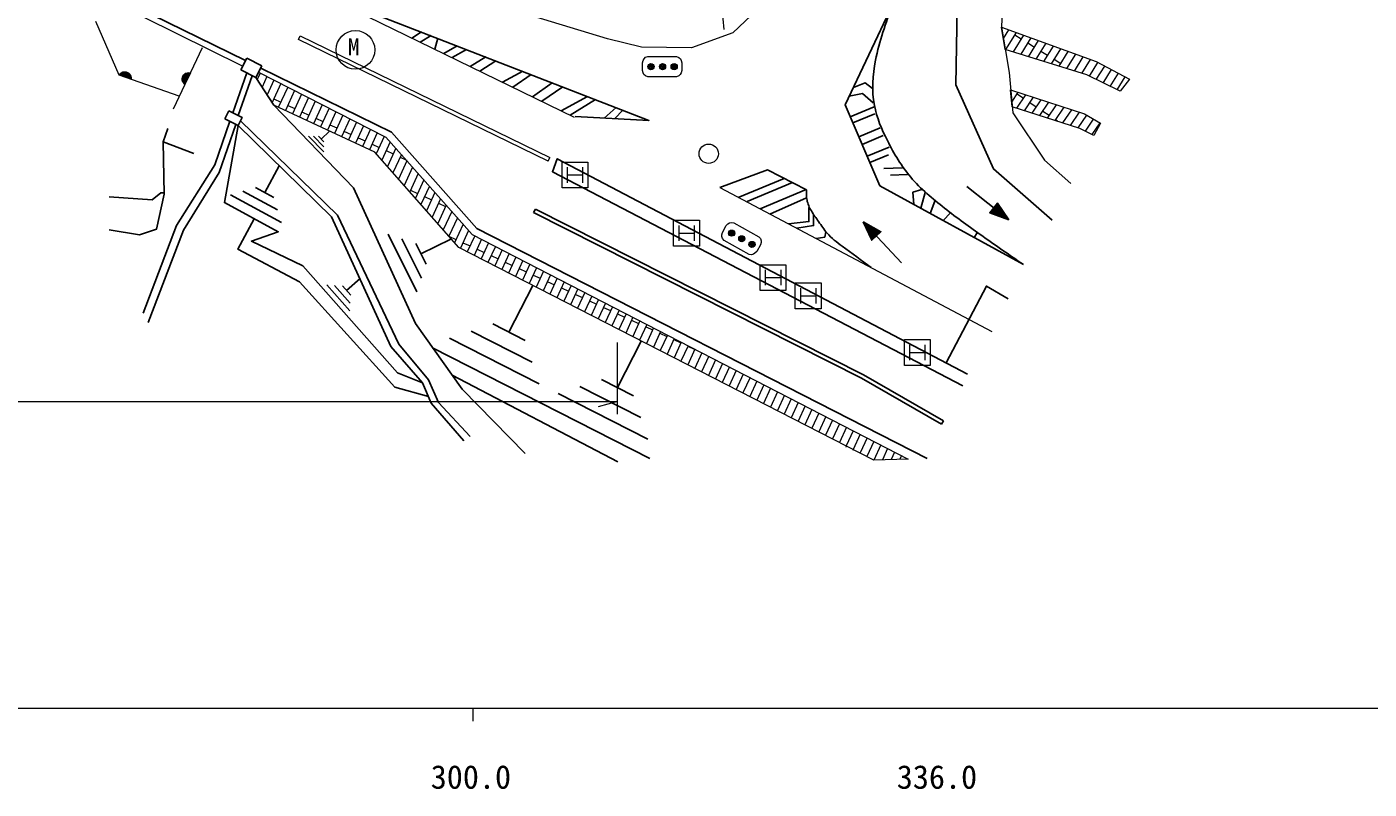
# Model space of a CAD drawing. Units: millimetres, scale not verified. Extents: x -1250 to 680000, y -1250 to 380000.
# Drawn here: x 333389 to 437520, y 198715 to 257845 of the extents above; entities that cross this region are included whole.
import ezdxf
from ezdxf.enums import TextEntityAlignment as Align

# ---------------------------------------------------------------- set-up
doc = ezdxf.new("R2010")
doc.units = ezdxf.units.MM
doc.header["$LTSCALE"] = 1000
for name, color, linetype, lineweight in [('S-BGD-BGD1', 7, 'Continuous', 13), ('S-BGD-BGD3', 7, 'Continuous', 13), ('S-BGD-BNDF', 7, 'Continuous', 13), ('S-BGD-ETRL', 7, 'Continuous', 13), ('S-BGD-EXPL', 7, 'Continuous', 13), ('S-BGD-EXS1', 7, 'Continuous', 13), ('S-BGD-LWCN', 7, 'Continuous', 13), ('S-TTL-BAND', 7, 'Continuous', 25)]:
    doc.layers.add(name, color=color, linetype=linetype, lineweight=lineweight)
doc.layers.add('S-BGD-HTXT', color=7, linetype='Continuous')
doc.styles.add('ＭＳ ゴシック', font='')
doc.styles.get('ＭＳ ゴシック').set_extended_font_data('MS Gothic')

# ---------------------------------------------------------------- blocks, each defined once
blk = doc.blocks.new('MARK1170C15L13W1')
at = {"color": 7, "linetype": 'Continuous', "lineweight": 13}
for p, q in [((0.006, -0.046), (0.006, 0.046)), ((0.012, 0.044), (0.012, -0.044)), ((0.018, -0.042), (0.018, 0.042)), ((0.024, 0.036), (0.024, -0.036)), ((0.03, -0.03), (0.03, 0.03)), ((0.036, 0.02), (0.036, -0.02))]:
    blk.add_line(p, q, dxfattribs=at)
blk.add_lwpolyline([(0, 0.05), (0.012, 0.046), (0.022, 0.04), (0.032, 0.03), (0.038, 0.02), (0.042, 0.008), (0.042, -0.008), (0.038, -0.02), (0.032, -0.03), (0.022, -0.04), (0.012, -0.046), (0, -0.05)], close=True, dxfattribs=at)
blk = doc.blocks.new('MARK1172C15L6W1')
at = {"color": 7, "linetype": 'Continuous', "lineweight": 25}
for p, q in [((-0.034, -0.05), (-0.034, 0.05)), ((-0.018, 0.034), (-0.018, -0.034)), ((-0.002, -0.018), (-0.002, 0.018)), ((-0.002, 0), (0.05, 0))]:
    blk.add_line(p, q, dxfattribs=at)
blk = doc.blocks.new('MARK1089C15L14W1')
at = {"color": 7, "linetype": 'Continuous', "lineweight": 13}
for p, q in [((-0.03, 0.03), (-0.03, -0.03)), ((-0.03, 0), (0.03, 0)), ((0.03, 0.03), (0.03, -0.03))]:
    blk.add_line(p, q, dxfattribs=at)
blk.add_lwpolyline([(-0.05, -0.05), (-0.05, 0.05), (0.05, 0.05), (0.05, -0.05)], close=True, dxfattribs=at)
blk = doc.blocks.new('MARK1091C15L14W1')
at = {"color": 7, "linetype": 'Continuous', "lineweight": 13}
blk.add_lwpolyline([(-0.01, -0.052), (-0.016, -0.05), (-0.02, -0.048), (-0.024, -0.044), (-0.026, -0.038), (-0.026, 0.036), (-0.024, 0.042), (-0.02, 0.046), (-0.016, 0.048), (-0.01, 0.05), (0.01, 0.05), (0.016, 0.048), (0.02, 0.046), (0.024, 0.042), (0.026, 0.036), (0.026, -0.038), (0.024, -0.044), (0.02, -0.048), (0.016, -0.05), (0.01, -0.052)], close=True, dxfattribs=at)
for centre, radius in [((0, 0.03), 0.008), ((0, 0.03), 0.006), ((0, 0), 0.008), ((0, 0), 0.006), ((0, 0.03), 0.004), ((0, 0), 0.004), ((0, 0.03), 0.002), ((0, 0), 0.002), ((0, -0.03), 0.008), ((0, -0.03), 0.006), ((0, -0.03), 0.004), ((0, -0.03), 0.002)]:
    blk.add_circle(centre, radius, dxfattribs=at)
blk = doc.blocks.new('MARK1197C15L6W1')
at = {"color": 7, "linetype": 'Continuous', "lineweight": 25}
for points in [[(0, 0), (-0.032, -0.1), (0.032, -0.1)], [(0, -0.012), (-0.026, -0.096), (0.026, -0.096)], [(0, -0.024), (-0.02, -0.092), (0.02, -0.092)], [(0, -0.036), (-0.014, -0.088), (0.014, -0.088)], [(0, -0.048), (-0.008, -0.084), (0.008, -0.084)], [(0, -0.064), (-0.002, -0.08), (0.002, -0.08)]]:
    blk.add_lwpolyline(points, close=True, dxfattribs=at)
blk = doc.blocks.new('MARK5C15L9W1')
at = {"color": 7, "linetype": 'Continuous', "lineweight": 13}
blk.add_circle((0, 0), 0.05, dxfattribs=at)
blk = doc.blocks.new('MARK28C15L15W1')
at = {"color": 7, "linetype": 'Continuous', "lineweight": 13}
blk.add_line((0, 0), (0.014, -0.05), dxfattribs=at)

msp = doc.modelspace()

# ---------------------------------------------------------------- linework, layer by layer
at = {"layer": 'S-BGD-BGD1'}
msp.add_circle((358881, 256060), 1500, dxfattribs=at)
at = {"layer": 'S-BGD-BGD3'}
for p, q in [((352071, 262440), (375838, 250847)), ((387148, 245377), (408249, 234215))]:
    msp.add_line(p, q, dxfattribs=at)
at = {"layer": 'S-BGD-BNDF'}
msp.add_line((385835, 275334), (387450, 257632), dxfattribs=at)
at = {"layer": 'S-BGD-ETRL'}
for p, q in [((379222, 227794), (379222, 233369)), ((65790, 228794), (379222, 228794))]:
    msp.add_line(p, q, dxfattribs=at)
at = {"layer": 'S-BGD-EXPL'}
for p, q in [((409149, 256930), (409576, 257620)), ((409332, 256085), (410151, 257409)), ((346988, 256207), (344743, 251459)), ((354470, 256869), (354601, 257139)), ((373833, 247432), (354470, 256869)), ((354601, 257139), (373964, 247702)), ((409923, 255899), (410727, 257199)), ((410531, 256883), (410021, 257199)), ((410514, 255714), (411302, 256989)), ((411552, 256252), (411041, 256567)), ((411104, 255529), (411878, 256779)), ((411695, 255343), (412453, 256568)), ((412286, 255158), (413029, 256358)), ((412572, 255620), (412062, 255936)), ((412877, 254973), (413604, 256148)), ((413593, 254989), (413082, 255305)), ((413468, 254788), (414179, 255938)), ((414059, 254602), (414755, 255728)), ((414650, 254417), (415330, 255517)), ((415241, 254232), (415906, 255307)), ((351483, 254264), (351252, 253762)), ((415814, 254019), (416471, 255081)), ((416356, 253754), (417005, 254802)), ((416898, 253489), (417538, 254524)), ((417439, 253224), (418071, 254245)), ((352018, 253991), (351637, 253163)), ((352553, 253718), (352022, 252565)), ((353088, 253445), (352408, 251966)), ((353623, 253172), (352898, 251596)), ((417981, 252959), (418604, 253967)), ((352541, 252255), (353086, 252005)), ((354157, 252899), (353442, 251344)), ((354692, 252626), (353987, 251092)), ((355227, 252353), (354531, 250839)), ((355762, 252080), (355075, 250587)), ((409793, 252010), (410299, 252766)), ((410194, 251530), (410892, 252573)), ((410703, 252291), (410205, 252625)), ((410788, 251340), (411485, 252380)), ((411383, 251149), (412077, 252187)), ((353631, 251754), (354176, 251503)), ((354721, 251253), (355266, 251002)), ((356297, 251807), (355620, 250334)), ((356832, 251534), (356164, 250082)), ((357367, 251261), (356708, 249829)), ((357902, 250988), (357253, 249577)), ((411701, 251624), (411202, 251957)), ((411978, 250959), (412670, 251994)), ((412698, 250956), (412199, 251290)), ((412572, 250769), (413263, 251801)), ((413167, 250579), (413856, 251608)), ((413762, 250388), (414449, 251416)), ((414356, 250198), (415042, 251223)), ((414951, 250008), (415611, 250995)), ((355811, 250751), (356356, 250501)), ((356902, 250250), (357447, 249999)), ((358436, 250715), (357797, 249325)), ((358971, 250443), (358341, 249072)), ((359506, 250170), (358886, 248820)), ((413350, 250520), (413196, 250623)), ((415503, 249753), (416131, 250692)), ((416044, 249483), (416651, 250390)), ((357992, 249749), (358537, 249498)), ((359082, 249247), (359627, 248997)), ((360041, 249897), (359430, 248567)), ((360576, 249624), (359974, 248315)), ((361111, 249351), (360490, 248001)), ((361572, 248917), (360924, 247508)), ((360172, 248746), (360717, 248495)), ((361263, 248245), (361808, 247994)), ((362007, 248427), (361358, 247016)), ((362442, 247937), (361792, 246523)), ((362877, 247446), (362226, 246030)), ((362353, 247743), (362793, 247541)), ((363312, 246956), (362660, 245538)), ((362793, 247541), (362898, 247493)), ((373833, 247432), (373964, 247702)), ((363747, 246466), (363093, 245045)), ((364182, 245975), (363527, 244553)), ((363153, 245174), (363698, 244923)), ((364616, 245485), (363961, 244060)), ((365051, 244995), (364395, 243567)), ((364243, 244673), (364788, 244422)), ((365486, 244505), (364829, 243075)), ((365921, 244014), (365263, 242582)), ((365333, 244171), (365878, 243921)), ((366356, 243524), (365697, 242089)), ((366791, 243034), (366130, 241597)), ((366133, 241602), (366678, 241352)), ((367226, 242544), (366564, 241104)), ((367661, 242053), (367023, 240666)), ((368132, 241640), (367558, 240392)), ((367223, 241101), (367768, 240850)), ((368666, 241365), (368092, 240118)), ((368314, 240600), (368859, 240349)), ((369199, 241090), (368627, 239845)), ((369733, 240815), (369161, 239571)), ((369404, 240098), (369949, 239848)), ((370267, 240540), (369696, 239297)), ((370801, 240265), (370230, 239024)), ((370494, 239597), (371039, 239346)), ((371335, 239990), (370765, 238750)), ((371869, 239715), (371299, 238476)), ((371584, 239096), (372129, 238845)), ((372403, 239440), (371834, 238202)), ((372937, 239165), (372368, 237929)), ((372675, 238594), (373220, 238344)), ((373471, 238890), (372903, 237655)), ((374005, 238615), (373438, 237381)), ((373765, 238093), (374310, 237842)), ((374539, 238340), (373972, 237108)), ((375073, 238065), (374507, 236834)), ((374855, 237592), (375400, 237341)), ((375607, 237790), (375041, 236560)), ((376141, 237515), (375576, 236287)), ((375945, 237090), (376490, 236840)), ((376674, 237240), (376110, 236013)), ((377208, 236965), (376645, 235739)), ((377036, 236589), (377581, 236338)), ((377742, 236690), (377179, 235465)), ((378276, 236415), (377714, 235192)), ((378126, 236088), (378671, 235837)), ((378810, 236140), (378248, 234918)), ((379344, 235865), (378783, 234644)), ((379216, 235586), (379761, 235336)), ((379878, 235590), (379317, 234371)), ((380412, 235315), (379852, 234097)), ((380306, 235085), (380851, 234834)), ((380946, 235040), (380387, 233823)), ((381480, 234765), (380921, 233550)), ((381397, 234584), (381942, 234333)), ((382014, 234490), (381456, 233276)), ((382548, 234215), (381990, 233002)), ((382487, 234082), (383032, 233832)), ((383082, 233940), (382525, 232728)), ((383616, 233665), (383059, 232455)), ((383577, 233581), (384122, 233330)), ((384150, 233390), (383594, 232181)), ((384683, 233115), (384128, 231907)), ((385217, 232840), (384663, 231634)), ((384667, 233080), (385212, 232829)), ((385751, 232565), (385197, 231360)), ((386285, 232290), (385732, 231086)), ((386819, 232014), (386266, 230813)), ((387353, 231739), (386801, 230539)), ((387887, 231464), (387336, 230265)), ((388421, 231189), (387870, 229991)), ((388955, 230914), (388405, 229718)), ((389489, 230639), (388939, 229444)), ((390023, 230364), (389474, 229170)), ((390557, 230089), (390008, 228897)), ((391091, 229814), (390543, 228623)), ((391625, 229539), (391077, 228349)), ((392158, 229264), (391612, 228075)), ((392692, 228989), (392146, 227802)), ((393226, 228714), (392681, 227528)), ((393760, 228439), (393215, 227254)), ((394294, 228164), (393750, 226981)), ((394828, 227889), (394285, 226707)), ((395362, 227614), (394819, 226433)), ((395896, 227339), (395354, 226160)), ((396430, 227064), (395888, 225886)), ((396964, 226789), (396423, 225612)), ((397498, 226514), (396957, 225338)), ((398032, 226239), (397492, 225065)), ((396957, 225338), (396915, 225246)), ((397492, 225065), (397460, 224996)), ((398566, 225964), (398026, 224791)), ((399100, 225689), (398561, 224517)), ((399633, 225414), (399095, 224244)), ((400167, 225139), (399765, 224263)), ((401756, 224320), (399095, 224244)), ((400701, 224864), (400434, 224282)), ((401235, 224589), (401103, 224302))]:
    msp.add_line(p, q, dxfattribs=at)
for points in [[(345215, 252457), (340547, 254109), (338743, 258250)], [(409000, 257830), (416345, 255146), (418935, 253794), (418216, 252845), (415626, 254111), (409286, 256099)], [(399095, 224244), (366890, 240734), (360379, 248127), (352538, 251763), (351156, 253911)], [(409706, 252958), (415444, 251092), (416681, 250373), (416163, 249423), (415070, 249970), (409826, 251648)]]:
    msp.add_lwpolyline(points, dxfattribs=at)
at = {"layer": 'S-BGD-EXS1'}
for p, q in [((40000, 205000), (579000, 205000)), ((368000, 205000), (368000, 204000))]:
    msp.add_line(p, q, dxfattribs=at)
at = {"layer": 'S-BGD-LWCN'}
for points in [[(350122, 254805), (339976, 259814), (339460, 261526), (307226, 278093), (306614, 279989), (285485, 290743)], [(397431, 270123), (396338, 267016), (393921, 262873), (388162, 257378), (384949, 256223), (381064, 256279), (378444, 256912), (372632, 258667), (366302, 261055)], [(410124, 264124), (409135, 261067), (409000, 257830), (409582, 254306), (409870, 251170), (412344, 247516), (414387, 245703)], [(351368, 254323), (361250, 249279), (367940, 241739), (401756, 224320)]]:
    msp.add_lwpolyline(points, dxfattribs=at)
at = {"layer": 'S-TTL-BAND'}
for p, q in [((363267, 256979), (363999, 257455)), ((409286, 256099), (409000, 257830)), ((363906, 256668), (364748, 257163)), ((365043, 256113), (365274, 256959)), ((365739, 255774), (366765, 256379)), ((349998, 254507), (350463, 255411)), ((351621, 254816), (350463, 255411)), ((366392, 255455), (367508, 256090)), ((367786, 254775), (368991, 255513)), ((368525, 254414), (369771, 255210)), ((350444, 254278), (349357, 251179)), ((351156, 253911), (349998, 254507)), ((351156, 253911), (351621, 254816)), ((351156, 253911), (351368, 254323)), ((370293, 253552), (371860, 254398)), ((371080, 253168), (372514, 254143)), ((349786, 250959), (350872, 254057)), ((372606, 252424), (374154, 253505)), ((373335, 252068), (374960, 253192)), ((374839, 251334), (376892, 252441)), ((375537, 250994), (377509, 252201)), ((409826, 251648), (409706, 252958)), ((348748, 250721), (349062, 251331)), ((378185, 250765), (379108, 251579)), ((379011, 250724), (379621, 251380)), ((397271, 250865), (399117, 251637)), ((399178, 251100), (397475, 250387)), ((397931, 249322), (399589, 250015)), ((343962, 248922), (346354, 248021)), ((399829, 249418), (398183, 248729)), ((398579, 247806), (400291, 248522)), ((400226, 247925), (398786, 247322)), ((399873, 246861), (401317, 246921)), ((388580, 244620), (392127, 246093)), ((392780, 245760), (389271, 244303)), ((401703, 246400), (400382, 246333)), ((393850, 245216), (390266, 243728)), ((402752, 243768), (403072, 244998)), ((406307, 245458), (409556, 242870)), ((372706, 243433), (372841, 243701)), ((391031, 243323), (393872, 244570)), ((403474, 243373), (403833, 244330)), ((401243, 239545), (398260, 242708)), ((405041, 243407), (404483, 242819)), ((406886, 241501), (407124, 241880)), ((364871, 232956), (381721, 224367)), ((366377, 230828), (379227, 224111)), ((404344, 227037), (404494, 227297))]:
    msp.add_line(p, q, dxfattribs=at)
for points in [[(407328, 265239), (405597, 260782), (405459, 253360), (408387, 246819), (412933, 242848)], [(350345, 255227), (340686, 260003), (340068, 261325)], [(355584, 260727), (381648, 250591), (375933, 250879)], [(410699, 239410), (399556, 245521), (396870, 251803), (400548, 259552), (397846, 261058)], [(403245, 224355), (368304, 242212), (361666, 249663), (351530, 254638)], [(351156, 253911), (352538, 251763), (358723, 245358), (363534, 234845), (367151, 229735), (372042, 224758)], [(397505, 253143), (398429, 253492), (398985, 253051)], [(399051, 251953), (398225, 252665), (397187, 252472)], [(348748, 250721), (349779, 250190), (350093, 250801), (349062, 251331)], [(339764, 242091), (342131, 241705), (343442, 242147), (344031, 244857), (343962, 248922), (344325, 249967)], [(342421, 235627), (345009, 242449), (347961, 247141), (349144, 250517)], [(349610, 250277), (348300, 246544), (345538, 242078), (342799, 234920)], [(349779, 250190), (348718, 244218), (352890, 241952), (350804, 241233), (354790, 239303), (362155, 231009), (364081, 230230)], [(349779, 250190), (357033, 243118), (361616, 233063), (364081, 230230), (364759, 228654), (367295, 225735)], [(349971, 250563), (357498, 243225), (362256, 233229), (364557, 230460), (365335, 228716), (367768, 226066)], [(406000, 230000), (374160, 246600), (374530, 247620), (406367, 230892)], [(387148, 245377), (390841, 246747), (393878, 245201)], [(339764, 244665), (343103, 244415), (343796, 244960), (344029, 244974)], [(402822, 245238), (402129, 245018), (402209, 244066)], [(372841, 243701), (398288, 230855), (404494, 227297)], [(394054, 243839), (394054, 242735), (392477, 242558)], [(364538, 229168), (361934, 229889), (354545, 238066), (349769, 240598), (351027, 242964)], [(404344, 227037), (398146, 230591), (372706, 243433)], [(393113, 242222), (394422, 242426), (394422, 243249)], [(395371, 241934), (395283, 241539), (394614, 241428)], [(404695, 231771), (407829, 237742), (409505, 236748)]]:
    msp.add_lwpolyline(points, dxfattribs=at)
for points, knots in [([(400548, 259552), (400033, 258143), (399518, 256734), (399230, 255248), (399007, 254093), (398921, 252891), (399138, 251751), (399319, 250803), (399710, 249897), (400150, 249020), (400666, 248002), (401240, 247027), (401961, 246173), (402733, 245278), (403646, 244515), (404578, 243786), (405548, 243028), (406539, 242308), (407540, 241600), (408586, 240861), (409642, 240136), (410699, 239410)], [0, 0, 0, 0, 1, 1, 1, 2, 2, 2, 3, 3, 3, 4, 4, 4, 5, 5, 5, 6, 6, 6, 7, 7, 7, 7]), ([(393878, 245201), (393870, 244933), (393862, 244664), (393911, 244405), (393967, 244111), (394096, 243828), (394250, 243566), (394419, 243277), (394618, 243013), (394810, 242741), (395028, 242437), (395229, 242122), (395472, 241843), (395811, 241455), (396231, 241140), (396650, 240827), (397396, 240270), (398137, 239721), (398877, 239173)], [0, 0, 0, 0, 1, 1, 1, 2, 2, 2, 3, 3, 3, 4, 4, 4, 5, 5, 5, 6, 6, 6, 6])]:
    msp.add_open_spline(points, degree=3, knots=knots, dxfattribs=at)

# ---------------------------------------------------------------- block references
at = {"layer": 'S-BGD-BNDF', "xscale": 30000, "yscale": 30000}
for p, rotation in [((382705, 254758), 269.87679), ((388852, 241404), 240.80251)]:
    msp.add_blockref('MARK1091C15L14W1', p, dxfattribs=dict(at, rotation=rotation))
at = {"layer": 'S-BGD-BNDF', "xscale": 20000, "yscale": 20000}
for p in [(375905, 246357), (384566, 241839), (391272, 238395), (394005, 236985), (402464, 232583)]:
    msp.add_blockref('MARK1089C15L14W1', p, dxfattribs=at)
at = {"layer": 'S-BGD-ETRL', "xscale": 30000, "yscale": 30000, "rotation": 270}
msp.add_blockref('MARK28C15L15W1', (379222, 228794), dxfattribs=at)
at = {"layer": 'S-BGD-EXPL', "xscale": 10000, "yscale": 10000}
for p, rotation in [((341018, 253942), 70.50864), ((345866, 253833), 154.69202)]:
    msp.add_blockref('MARK1170C15L13W1', p, dxfattribs=dict(at, rotation=rotation))
at = {"layer": 'S-BGD-HTXT', "xscale": 15000, "yscale": 15000}
msp.add_blockref('MARK5C15L9W1', (386285, 248003), dxfattribs=at)
at = {"layer": 'S-TTL-BAND'}
for name, p, xscale, yscale, rotation in [('MARK1172C15L6W1', (356249, 249158), 17000, 17000, 43.99817), ('MARK1172C15L6W1', (351888, 245081), 45000, 45000, 61.49346), ('MARK1197C15L6W1', (409556, 242870), 15000, 15000, 231.46407), ('MARK1172C15L6W1', (364053, 240275), 50000, 50000, 26.36749), ('MARK1197C15L6W1', (398260, 242708), 15000, 15000, 43.32516), ('MARK1172C15L6W1', (370862, 234299), 78000, 78000, 62.99142), ('MARK1172C15L6W1', (358231, 237428), 27000, 27000, 41.60648), ('MARK1172C15L6W1', (379283, 229997), 78000, 78000, 62.99142)]:
    msp.add_blockref(name, p, dxfattribs=dict(at, xscale=xscale, yscale=yscale, rotation=rotation))

# ---------------------------------------------------------------- texts
at = {"layer": 'S-BGD-BGD1', "style": 'ＭＳ ゴシック'}
msp.add_text('M', height=1320, dxfattribs=at).set_placement((358296, 255232), align=Align.BOTTOM_LEFT)
at = {"layer": 'S-BGD-EXS1', "style": 'ＭＳ ゴシック'}
for s, p in [('300.0', (364719, 198195)), ('336.0', (400875, 198195))]:
    msp.add_text(s, height=1833, dxfattribs=at).set_placement(p, align=Align.BOTTOM_LEFT)

doc.saveas('drawing.dxf')
